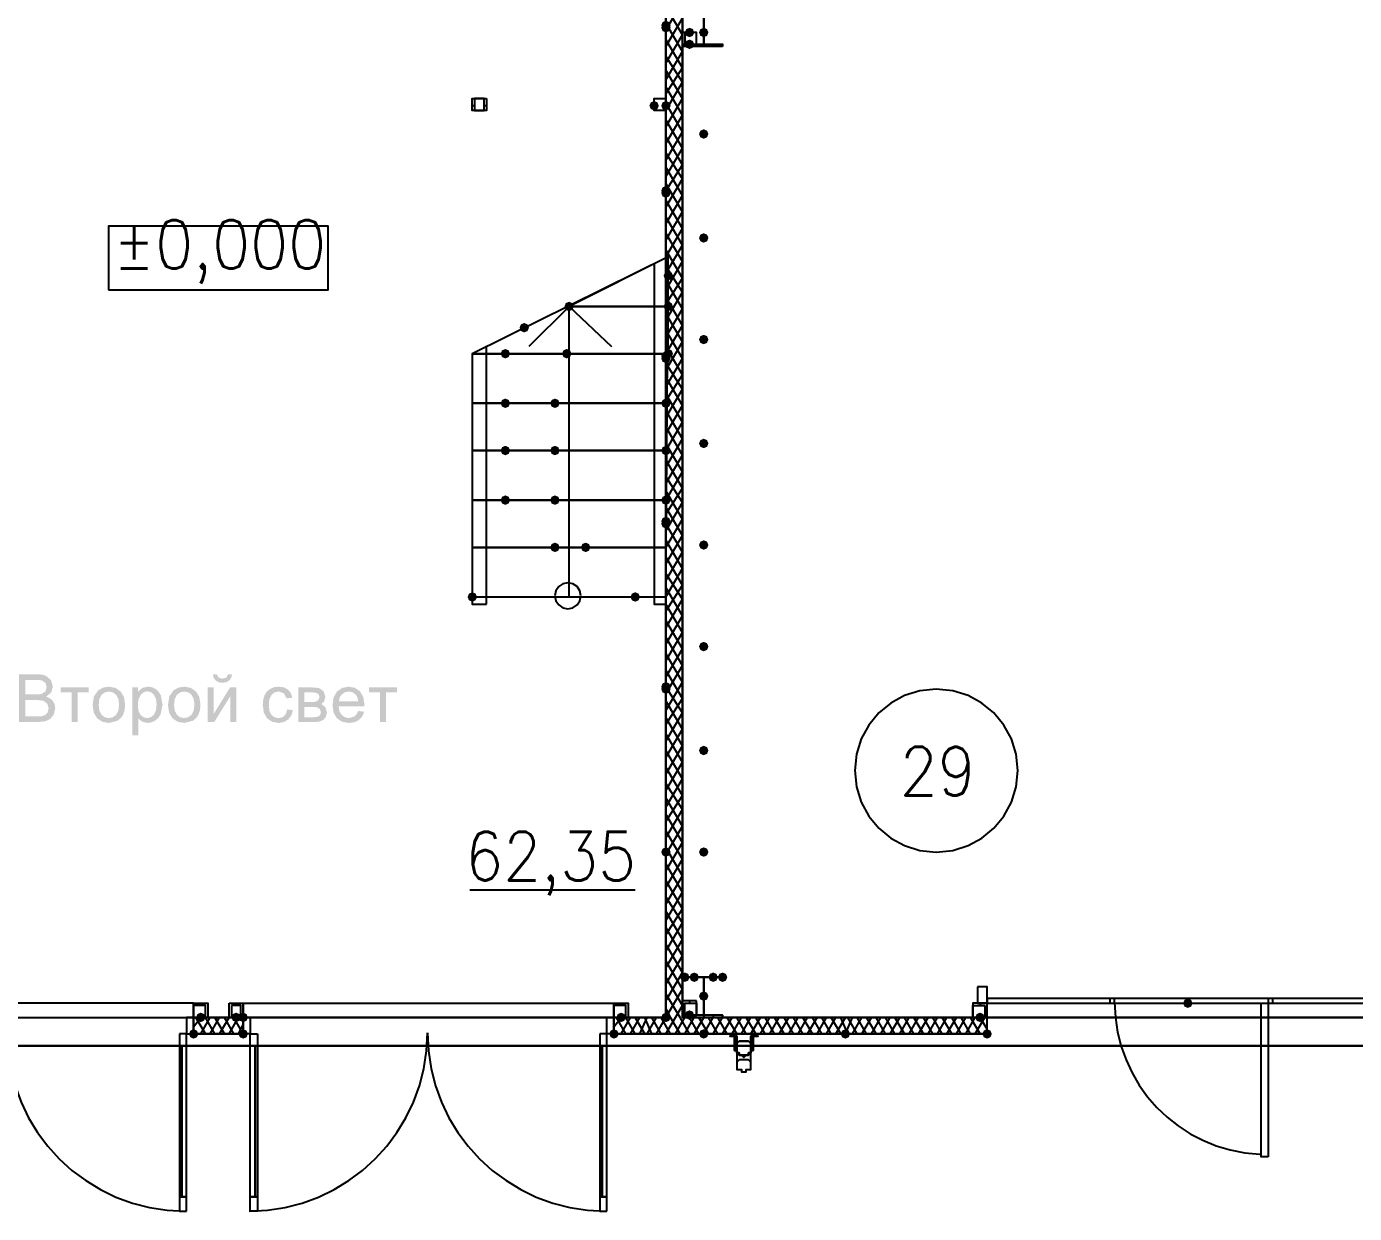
# Model space of a CAD drawing. Header units: millimetres. Extents: x 0 to 420, y 0 to 297.
# Drawn here: x 243.43 to 267.23, y 102.02 to 123.3 of the extents above; entities that cross this region are included whole.
import ezdxf

# ---------------------------------------------------------------- set-up
doc = ezdxf.new("R2010")
doc.units = ezdxf.units.MM
doc.layers.get('0').update_dxf_attribs({"linetype": 'CONTINUOUS'})
doc.styles.get("Standard").update_dxf_attribs({"font": 'STANDARD'})

msp = doc.modelspace()

# ---------------------------------------------------------------- hatches: boundary and pattern name
at = {"true_color": 0x0000fe}
for points in [[(254.973667, 123.317), (254.948796, 123.257204), (254.889, 123.232333), (254.829204, 123.257204), (254.804333, 123.317), (254.829204, 123.376796), (254.889, 123.401667), (254.948796, 123.376796)], [(254.973667, 123.274667), (254.948796, 123.214871), (254.889, 123.19), (254.829204, 123.214871), (254.804333, 123.274667), (254.829204, 123.334462), (254.889, 123.359333), (254.948796, 123.334463)], [(254.973667, 123.274667), (254.948796, 123.214871), (254.889, 123.19), (254.829204, 123.214871), (254.804333, 123.274667), (254.829204, 123.334462), (254.889, 123.359333), (254.948796, 123.334463)], [(254.973667, 120.353667), (254.948796, 120.293871), (254.889, 120.269), (254.829204, 120.293871), (254.804333, 120.353667), (254.829204, 120.413462), (254.889, 120.438333), (254.948796, 120.413463)], [(254.973667, 120.311333), (254.948796, 120.251537), (254.889, 120.226667), (254.829204, 120.251537), (254.804333, 120.311333), (254.829204, 120.371129), (254.889, 120.396), (254.948796, 120.371129)], [(255.016, 118.829667), (254.991129, 118.769871), (254.931333, 118.745), (254.871538, 118.769871), (254.846667, 118.829667), (254.871537, 118.889462), (254.931333, 118.914333), (254.991129, 118.889463)], [(253.238, 118.279333), (253.213129, 118.219537), (253.153333, 118.194667), (253.093538, 118.219537), (253.068667, 118.279333), (253.093537, 118.339129), (253.153333, 118.364), (253.213129, 118.339129)], [(253.238, 118.279333), (253.213129, 118.219537), (253.153333, 118.194667), (253.093538, 118.219537), (253.068667, 118.279333), (253.093537, 118.339129), (253.153333, 118.364), (253.213129, 118.339129)], [(255.016, 118.279333), (254.991129, 118.219537), (254.931333, 118.194667), (254.871538, 118.219537), (254.846667, 118.279333), (254.871537, 118.339129), (254.931333, 118.364), (254.991129, 118.339129)], [(252.433667, 117.898333), (252.408796, 117.838538), (252.349, 117.813667), (252.289204, 117.838538), (252.264333, 117.898333), (252.289204, 117.958129), (252.349, 117.983), (252.408796, 117.958129)], [(252.095, 117.432667), (252.070129, 117.372871), (252.010333, 117.348), (251.950538, 117.372871), (251.925667, 117.432667), (251.950537, 117.492462), (252.010333, 117.517333), (252.070129, 117.492463)], [(253.195667, 117.432667), (253.170796, 117.372871), (253.111, 117.348), (253.051204, 117.372871), (253.026333, 117.432667), (253.051204, 117.492462), (253.111, 117.517333), (253.170796, 117.492463)], [(254.973667, 117.390333), (254.948796, 117.330537), (254.889, 117.305667), (254.829204, 117.330537), (254.804333, 117.390333), (254.829204, 117.450129), (254.889, 117.475), (254.948796, 117.450129)], [(254.973667, 117.348), (254.948796, 117.288204), (254.889, 117.263333), (254.829204, 117.288204), (254.804333, 117.348), (254.829204, 117.407796), (254.889, 117.432667), (254.948796, 117.407796)], [(255.016, 117.432667), (254.991129, 117.372871), (254.931333, 117.348), (254.871538, 117.372871), (254.846667, 117.432667), (254.871537, 117.492462), (254.931333, 117.517333), (254.991129, 117.492463)], [(255.016, 117.432667), (254.991129, 117.372871), (254.931333, 117.348), (254.871538, 117.372871), (254.846667, 117.432667), (254.871537, 117.492462), (254.931333, 117.517333), (254.991129, 117.492463)], [(252.095, 116.543667), (252.070129, 116.483871), (252.010333, 116.459), (251.950538, 116.483871), (251.925667, 116.543667), (251.950537, 116.603462), (252.010333, 116.628333), (252.070129, 116.603463)], [(252.984, 116.543667), (252.959129, 116.483871), (252.899333, 116.459), (252.839538, 116.483871), (252.814667, 116.543667), (252.839537, 116.603462), (252.899333, 116.628333), (252.959129, 116.603463)], [(254.973667, 116.543667), (254.948796, 116.483871), (254.889, 116.459), (254.829204, 116.483871), (254.804333, 116.543667), (254.829204, 116.603462), (254.889, 116.628333), (254.948796, 116.603463)], [(252.095, 115.697), (252.070129, 115.637204), (252.010333, 115.612333), (251.950538, 115.637204), (251.925667, 115.697), (251.950537, 115.756796), (252.010333, 115.781667), (252.070129, 115.756796)], [(252.984, 115.697), (252.959129, 115.637204), (252.899333, 115.612333), (252.839538, 115.637204), (252.814667, 115.697), (252.839537, 115.756796), (252.899333, 115.781667), (252.959129, 115.756796)], [(254.973667, 115.697), (254.948796, 115.637204), (254.889, 115.612333), (254.829204, 115.637204), (254.804333, 115.697), (254.829204, 115.756796), (254.889, 115.781667), (254.948796, 115.756796)], [(252.095, 114.808), (252.070129, 114.748204), (252.010333, 114.723333), (251.950538, 114.748204), (251.925667, 114.808), (251.950537, 114.867796), (252.010333, 114.892667), (252.070129, 114.867796)], [(252.984, 114.808), (252.959129, 114.748204), (252.899333, 114.723333), (252.839538, 114.748204), (252.814667, 114.808), (252.839537, 114.867796), (252.899333, 114.892667), (252.959129, 114.867796)], [(254.973667, 114.808), (254.948796, 114.748204), (254.889, 114.723333), (254.829204, 114.748204), (254.804333, 114.808), (254.829204, 114.867796), (254.889, 114.892667), (254.948796, 114.867796)], [(254.973667, 114.427), (254.948796, 114.367204), (254.889, 114.342333), (254.829204, 114.367204), (254.804333, 114.427), (254.829204, 114.486796), (254.889, 114.511667), (254.948796, 114.486796)], [(254.973667, 114.384667), (254.948796, 114.324871), (254.889, 114.3), (254.829204, 114.324871), (254.804333, 114.384667), (254.829204, 114.444462), (254.889, 114.469333), (254.948796, 114.444463)], [(252.984, 113.961333), (252.959129, 113.901537), (252.899333, 113.876667), (252.839538, 113.901537), (252.814667, 113.961333), (252.839537, 114.021129), (252.899333, 114.046), (252.959129, 114.021129)], [(253.534333, 113.961333), (253.509463, 113.901537), (253.449667, 113.876667), (253.389871, 113.901537), (253.365, 113.961333), (253.389871, 114.021129), (253.449667, 114.046), (253.509462, 114.021129)], [(251.502333, 113.072333), (251.477463, 113.012537), (251.417667, 112.987667), (251.357871, 113.012537), (251.333, 113.072333), (251.357871, 113.132129), (251.417667, 113.157), (251.477462, 113.132129)], [(254.423333, 113.072333), (254.398463, 113.012537), (254.338667, 112.987667), (254.278871, 113.012537), (254.254, 113.072333), (254.278871, 113.132129), (254.338667, 113.157), (254.398462, 113.132129)], [(254.973667, 111.463667), (254.948796, 111.403871), (254.889, 111.379), (254.829204, 111.403871), (254.804333, 111.463667), (254.829204, 111.523462), (254.889, 111.548333), (254.948796, 111.523463)], [(254.973667, 111.421333), (254.948796, 111.361538), (254.889, 111.336667), (254.829204, 111.361538), (254.804333, 111.421333), (254.829204, 111.481129), (254.889, 111.506), (254.948796, 111.481129)], [(254.973667, 108.500333), (254.948796, 108.440538), (254.889, 108.415667), (254.829204, 108.440538), (254.804333, 108.500333), (254.829204, 108.560129), (254.889, 108.585), (254.948796, 108.560129)], [(254.973667, 108.500333), (254.948796, 108.440538), (254.889, 108.415667), (254.829204, 108.440538), (254.804333, 108.500333), (254.829204, 108.560129), (254.889, 108.585), (254.948796, 108.560129)], [(254.973667, 105.537), (254.948796, 105.477204), (254.889, 105.452333), (254.829204, 105.477204), (254.804333, 105.537), (254.829204, 105.596796), (254.889, 105.621667), (254.948796, 105.596796)], [(246.507, 105.240667), (246.482129, 105.180871), (246.422333, 105.156), (246.362537, 105.180871), (246.337667, 105.240667), (246.362537, 105.300462), (246.422333, 105.325333), (246.482129, 105.300463)], [(247.396, 105.240667), (247.371129, 105.180871), (247.311333, 105.156), (247.251538, 105.180871), (247.226667, 105.240667), (247.251537, 105.300462), (247.311333, 105.325333), (247.371129, 105.300463)], [(247.396, 105.240667), (247.371129, 105.180871), (247.311333, 105.156), (247.251538, 105.180871), (247.226667, 105.240667), (247.251537, 105.300462), (247.311333, 105.325333), (247.371129, 105.300463)], [(254.042333, 105.240667), (254.017462, 105.180871), (253.957667, 105.156), (253.897871, 105.180871), (253.873, 105.240667), (253.897871, 105.300462), (253.957667, 105.325333), (254.017462, 105.300463)], [(255.651, 105.240667), (255.626129, 105.180871), (255.566333, 105.156), (255.506538, 105.180871), (255.481667, 105.240667), (255.506537, 105.300462), (255.566333, 105.325333), (255.626129, 105.300463)], [(255.651, 105.240667), (255.626129, 105.180871), (255.566333, 105.156), (255.506538, 105.180871), (255.481667, 105.240667), (255.506537, 105.300462), (255.566333, 105.325333), (255.626129, 105.300463)], [(255.651, 105.240667), (255.626129, 105.180871), (255.566333, 105.156), (255.506538, 105.180871), (255.481667, 105.240667), (255.506537, 105.300462), (255.566333, 105.325333), (255.626129, 105.300463)], [(255.651, 105.240667), (255.626129, 105.180871), (255.566333, 105.156), (255.506538, 105.180871), (255.481667, 105.240667), (255.506537, 105.300462), (255.566333, 105.325333), (255.626129, 105.300463)], [(258.191, 105.240667), (258.166129, 105.180871), (258.106333, 105.156), (258.046538, 105.180871), (258.021667, 105.240667), (258.046537, 105.300462), (258.106333, 105.325333), (258.166129, 105.300463)], [(258.191, 105.240667), (258.166129, 105.180871), (258.106333, 105.156), (258.046538, 105.180871), (258.021667, 105.240667), (258.046537, 105.300462), (258.106333, 105.325333), (258.166129, 105.300463)], [(260.731, 105.240667), (260.706129, 105.180871), (260.646333, 105.156), (260.586538, 105.180871), (260.561667, 105.240667), (260.586537, 105.300462), (260.646333, 105.325333), (260.706129, 105.300463)]]:
    msp.add_hatch(color=0, dxfattribs=at).paths.add_polyline_path(points, flags=0)
at = {"true_color": 0x000007}
h = msp.add_hatch(color=0, dxfattribs=at)
h.paths.add_polyline_path([(254.889, 123.274667), (254.889, 105.537)], flags=0)
h.paths.add_polyline_path([(254.889, 105.537), (254.889, 123.274667)], flags=0)
for points in [[(255.397, 123.19), (255.372129, 123.130204), (255.312333, 123.105333), (255.252537, 123.130204), (255.227667, 123.19), (255.252537, 123.249796), (255.312333, 123.274667), (255.372129, 123.249796)], [(255.651, 123.19), (255.626129, 123.130204), (255.566333, 123.105333), (255.506538, 123.130204), (255.481667, 123.19), (255.506537, 123.249796), (255.566333, 123.274667), (255.626129, 123.249796)], [(255.397, 122.978333), (255.372129, 122.918538), (255.312333, 122.893667), (255.252537, 122.918538), (255.227667, 122.978333), (255.252537, 123.038129), (255.312333, 123.063), (255.372129, 123.038129)], [(254.762, 121.877667), (254.737129, 121.817871), (254.677333, 121.793), (254.617538, 121.817871), (254.592667, 121.877667), (254.617537, 121.937462), (254.677333, 121.962333), (254.737129, 121.937463)], [(254.973667, 121.877667), (254.948796, 121.817871), (254.889, 121.793), (254.829204, 121.817871), (254.804333, 121.877667), (254.829204, 121.937462), (254.889, 121.962333), (254.948796, 121.937463)], [(255.651, 121.369667), (255.626129, 121.309871), (255.566333, 121.285), (255.506538, 121.309871), (255.481667, 121.369667), (255.506537, 121.429462), (255.566333, 121.454333), (255.626129, 121.429463)], [(255.651, 119.507), (255.626129, 119.447204), (255.566333, 119.422333), (255.506538, 119.447204), (255.481667, 119.507), (255.506537, 119.566796), (255.566333, 119.591667), (255.626129, 119.566796)], [(255.651, 117.686667), (255.626129, 117.626871), (255.566333, 117.602), (255.506538, 117.626871), (255.481667, 117.686667), (255.506537, 117.746462), (255.566333, 117.771333), (255.626129, 117.746463)], [(255.651, 115.824), (255.626129, 115.764204), (255.566333, 115.739333), (255.506538, 115.764204), (255.481667, 115.824), (255.506537, 115.883796), (255.566333, 115.908667), (255.626129, 115.883796)], [(255.651, 114.003667), (255.626129, 113.943871), (255.566333, 113.919), (255.506538, 113.943871), (255.481667, 114.003667), (255.506537, 114.063462), (255.566333, 114.088333), (255.626129, 114.063463)], [(255.651, 112.183333), (255.626129, 112.123538), (255.566333, 112.098667), (255.506538, 112.123538), (255.481667, 112.183333), (255.506537, 112.243129), (255.566333, 112.268), (255.626129, 112.243129)], [(244.037318, 111.450437), (244.542783, 111.450437), (244.542783, 111.363345), (244.342692, 111.363345), (244.342692, 110.828667), (244.237961, 110.828667), (244.237961, 111.363345), (244.037318, 111.363345)], [(248.099784, 111.056319), (248.203412, 111.043089), (248.172889, 110.947247), (248.11632, 110.874969), (248.038185, 110.829356), (247.944341, 110.814335), (247.829413, 110.835075), (247.739289, 110.897569), (247.680998, 110.999268), (247.661568, 111.137347), (247.669836, 111.231743), (247.694641, 111.313736), (247.73674, 111.379537), (247.796615, 111.426735), (247.867653, 111.455261), (247.944892, 111.464769), (248.036945, 111.451953), (248.110808, 111.413506), (248.163725, 111.351494), (248.19349, 111.267985), (248.090964, 111.252), (248.038599, 111.346258), (247.949302, 111.378228), (247.876886, 111.363828), (247.819766, 111.320902), (247.782559, 111.246832), (247.770157, 111.140103), (247.782146, 111.031789), (247.818113, 110.958202), (247.873234, 110.915552), (247.943239, 110.901427), (248.000221, 110.910936), (248.046867, 110.939461), (248.080767, 110.987554)], [(249.564646, 111.450437), (250.070111, 111.450437), (250.070111, 111.363345), (249.87002, 111.363345), (249.87002, 110.828667), (249.765289, 110.828667), (249.765289, 111.363345), (249.564646, 111.363345)], [(255.651, 110.320667), (255.626129, 110.260871), (255.566333, 110.236), (255.506538, 110.260871), (255.481667, 110.320667), (255.506537, 110.380462), (255.566333, 110.405333), (255.626129, 110.380463)], [(255.651, 108.500333), (255.626129, 108.440538), (255.566333, 108.415667), (255.506538, 108.440538), (255.481667, 108.500333), (255.506537, 108.560129), (255.566333, 108.585), (255.626129, 108.560129)], [(255.312333, 106.256667), (255.287463, 106.196871), (255.227667, 106.172), (255.167871, 106.196871), (255.143, 106.256667), (255.167871, 106.316462), (255.227667, 106.341333), (255.287462, 106.316463)], [(255.481667, 106.256667), (255.456796, 106.196871), (255.397, 106.172), (255.337204, 106.196871), (255.312333, 106.256667), (255.337204, 106.316462), (255.397, 106.341333), (255.456796, 106.316463)], [(255.820333, 106.256667), (255.795462, 106.196871), (255.735667, 106.172), (255.675871, 106.196871), (255.651, 106.256667), (255.675871, 106.316462), (255.735667, 106.341333), (255.795462, 106.316463)], [(255.989667, 106.256667), (255.964796, 106.196871), (255.905, 106.172), (255.845204, 106.196871), (255.820333, 106.256667), (255.845204, 106.316462), (255.905, 106.341333), (255.964796, 106.316463)], [(255.651, 105.918), (255.626129, 105.858204), (255.566333, 105.833333), (255.506538, 105.858204), (255.481667, 105.918), (255.506537, 105.977796), (255.566333, 106.002667), (255.626129, 105.977796)], [(264.329333, 105.791), (264.304463, 105.731204), (264.244667, 105.706333), (264.184871, 105.731204), (264.16, 105.791), (264.184871, 105.850796), (264.244667, 105.875667), (264.304462, 105.850796)], [(264.329333, 105.791), (264.304463, 105.731204), (264.244667, 105.706333), (264.184871, 105.731204), (264.16, 105.791), (264.184871, 105.850796), (264.244667, 105.875667), (264.304462, 105.850796)], [(246.634, 105.537), (246.609129, 105.477204), (246.549333, 105.452333), (246.489537, 105.477204), (246.464667, 105.537), (246.489537, 105.596796), (246.549333, 105.621667), (246.609129, 105.596796)], [(247.269, 105.537), (247.244129, 105.477204), (247.184333, 105.452333), (247.124538, 105.477204), (247.099667, 105.537), (247.124537, 105.596796), (247.184333, 105.621667), (247.244129, 105.596796)], [(247.396, 105.537), (247.371129, 105.477204), (247.311333, 105.452333), (247.251538, 105.477204), (247.226667, 105.537), (247.251537, 105.596796), (247.311333, 105.621667), (247.371129, 105.596796)], [(254.169333, 105.537), (254.144463, 105.477204), (254.084667, 105.452333), (254.024871, 105.477204), (254, 105.537), (254.024871, 105.596796), (254.084667, 105.621667), (254.144462, 105.596796)], [(255.397, 105.579333), (255.372129, 105.519537), (255.312333, 105.494667), (255.252537, 105.519537), (255.227667, 105.579333), (255.252537, 105.639129), (255.312333, 105.664), (255.372129, 105.639129)], [(260.604, 105.537), (260.579129, 105.477204), (260.519333, 105.452333), (260.459538, 105.477204), (260.434667, 105.537), (260.459537, 105.596796), (260.519333, 105.621667), (260.579129, 105.596796)]]:
    msp.add_hatch(color=0, dxfattribs=at).paths.add_polyline_path(points, flags=0)
h = msp.add_hatch(color=0, dxfattribs=at)
h.paths.add_polyline_path([(243.292643, 110.828667), (243.292643, 111.68746), (243.615104, 111.68746), (243.703436, 111.680845), (243.772752, 111.661002), (243.865907, 111.581076), (243.899531, 111.467525), (243.869766, 111.363897), (243.779366, 111.285624), (243.848337, 111.254343), (243.899531, 111.207352), (243.930813, 111.147545), (243.941424, 111.077816), (243.915516, 110.965368), (243.852678, 110.885442), (243.75842, 110.842998), (243.620065, 110.828667)], flags=0)
h.paths.add_polyline_path([(243.406745, 111.326414), (243.591953, 111.326414), (243.65679, 111.328895), (243.700543, 111.336336), (243.765586, 111.379331), (243.787635, 111.454296), (243.76724, 111.529261), (243.708811, 111.57391), (243.657134, 111.582867), (243.578173, 111.586036), (243.406745, 111.586036)], flags=0)
h.paths.add_polyline_path([(243.406745, 110.93009), (243.620065, 110.93009), (243.697786, 110.933949), (243.76283, 110.957651), (243.806376, 111.005056), (243.823464, 111.077816), (243.798659, 111.161049), (243.730308, 111.210659), (243.677047, 111.221339), (243.605182, 111.22499), (243.406745, 111.22499)], flags=0)
h = msp.add_hatch(color=0, dxfattribs=at)
h.paths.add_polyline_path([(246.676753, 111.450437), (246.782586, 111.450437), (246.782586, 110.976392), (247.07473, 111.450437), (247.188281, 111.450437), (247.188281, 110.828667), (247.082998, 110.828667), (247.082998, 111.299956), (246.790854, 110.828667), (246.676753, 110.828667)], flags=0)
h.paths.add_polyline_path([(247.040004, 111.686358), (247.112213, 111.686358), (247.094092, 111.621383), (247.058194, 111.573359), (247.006104, 111.543868), (246.939131, 111.534222), (246.871676, 111.543868), (246.819517, 111.573359), (246.783689, 111.62097), (246.76605, 111.686358), (246.838259, 111.686358), (246.870229, 111.626275), (246.935824, 111.606983), (247.007482, 111.625724)], flags=0)
h = msp.add_hatch(color=0, dxfattribs=at)
h.paths.add_polyline_path([(244.611334, 111.139552), (244.635381, 111.290034), (244.707797, 111.395867), (244.796267, 111.447475), (244.902927, 111.464769), (245.019441, 111.443685), (245.112389, 111.380433), (245.173436, 111.280319), (245.193969, 111.148372), (245.184943, 111.040816), (245.15814, 110.959305), (245.113836, 110.898189), (245.053409, 110.852369), (244.902927, 110.814335), (244.784761, 110.835143), (244.691812, 110.89812), (244.631316, 111.000232)], flags=0)
h.paths.add_polyline_path([(244.719924, 111.139552), (244.732809, 111.03489), (244.771738, 110.960407), (244.830511, 110.916034), (244.902927, 110.901427), (244.974861, 110.91631), (245.033565, 110.960958), (245.072771, 111.036475), (245.085931, 111.143411), (245.072771, 111.244627), (245.033565, 111.318146), (244.974448, 111.362794), (244.902927, 111.377677), (244.830511, 111.362794), (244.771738, 111.318146), (244.732809, 111.243732)], flags=0)
h = msp.add_hatch(color=0, dxfattribs=at)
h.paths.add_polyline_path([(245.325898, 110.590542), (245.325898, 111.450437), (245.422361, 111.450437), (245.422361, 111.36996), (245.498428, 111.441067), (245.602608, 111.464769), (245.67716, 111.454434), (245.742617, 111.423428), (245.796085, 111.373819), (245.83467, 111.307673), (245.866089, 111.144513), (245.831914, 110.972534), (245.789677, 110.904734), (245.732144, 110.855125), (245.665171, 110.824601), (245.594891, 110.814335), (245.500633, 110.836384), (245.431731, 110.893159), (245.431731, 110.590542)], flags=0)
h.paths.add_polyline_path([(245.42181, 111.136245), (245.433867, 111.031583), (245.470317, 110.958753), (245.523647, 110.915621), (245.587725, 110.901427), (245.653044, 110.916034), (245.708442, 110.960407), (245.745924, 111.036199), (245.758602, 111.145064), (245.746269, 111.248486), (245.709544, 111.322556), (245.655663, 111.367204), (245.592686, 111.382087), (245.529021, 111.366377), (245.473624, 111.319248), (245.434694, 111.242009)], flags=0)
h = msp.add_hatch(color=0, dxfattribs=at)
h.paths.add_polyline_path([(245.962189, 111.139552), (245.986236, 111.290034), (246.058652, 111.395867), (246.147122, 111.447475), (246.253782, 111.464769), (246.370295, 111.443685), (246.463244, 111.380433), (246.524291, 111.280319), (246.544824, 111.148372), (246.535798, 111.040816), (246.508995, 110.959305), (246.464691, 110.898189), (246.404264, 110.852369), (246.253782, 110.814335), (246.135615, 110.835143), (246.042667, 110.89812), (245.982171, 111.000232)], flags=0)
h.paths.add_polyline_path([(246.070779, 111.139552), (246.083663, 111.03489), (246.122593, 110.960407), (246.181366, 110.916034), (246.253782, 110.901427), (246.325716, 110.91631), (246.38442, 110.960958), (246.423625, 111.036475), (246.436785, 111.143411), (246.423625, 111.244627), (246.38442, 111.318146), (246.325302, 111.362794), (246.253782, 111.377677), (246.181366, 111.362794), (246.122593, 111.318146), (246.083663, 111.243732)], flags=0)
h = msp.add_hatch(color=0, dxfattribs=at)
h.paths.add_polyline_path([(248.302039, 111.450437), (248.544574, 111.450437), (248.62264, 111.446717), (248.677968, 111.435555), (248.752933, 111.380984), (248.784353, 111.285624), (248.765611, 111.207903), (248.71049, 111.152781), (248.78325, 111.09766), (248.812465, 111.002851), (248.793379, 110.925405), (248.749075, 110.87111), (248.678381, 110.83914), (248.582057, 110.828667), (248.302039, 110.828667)], flags=0)
h.paths.add_polyline_path([(248.407321, 111.18861), (248.519769, 111.18861), (248.576338, 111.190333), (248.611822, 111.195776), (248.657022, 111.224439), (248.677417, 111.275702), (248.66846, 111.317112), (248.642139, 111.344053), (248.59501, 111.358453), (248.523077, 111.363345), (248.407321, 111.363345)], flags=0)
h.paths.add_polyline_path([(248.407321, 110.915207), (248.546228, 110.915207), (248.621468, 110.920306), (248.668597, 110.936154), (248.694091, 110.964335), (248.703875, 111.007812), (248.684583, 111.062933), (248.634422, 111.095455), (248.534652, 111.102069), (248.407321, 111.102069)], flags=0)
h = msp.add_hatch(color=0, dxfattribs=at)
h.paths.add_polyline_path([(249.372084, 111.028758), (249.481224, 111.015529), (249.444017, 110.930641), (249.385313, 110.867252), (249.306007, 110.827564), (249.20727, 110.814335), (249.084969, 110.835143), (248.991194, 110.89812), (248.93118, 110.999406), (248.911268, 111.134591), (248.931249, 111.273497), (248.991745, 111.377677), (249.084763, 111.442927), (249.201758, 111.464769), (249.314619, 111.44341), (249.405156, 111.379882), (249.464688, 111.277425), (249.484531, 111.140655), (249.48398, 111.112543), (249.019857, 111.112543), (249.03722, 111.022005), (249.077735, 110.955446), (249.13637, 110.914794), (249.207821, 110.901427), (249.30704, 110.931744), (249.343489, 110.970949)], flags=0)
h.paths.add_polyline_path([(249.02592, 111.199635), (249.373186, 111.199635), (249.359543, 111.267847), (249.333498, 111.317043), (249.275207, 111.362932), (249.20286, 111.378228), (249.135888, 111.365895), (249.080491, 111.32917), (249.042043, 111.272464)], flags=0)
h = msp.add_hatch(color=0, dxfattribs=at)
h.paths.add_polyline_path([(246.422333, 105.240667), (247.311333, 105.240667)], flags=0)
h.paths.add_polyline_path([(247.311333, 105.240667), (246.422333, 105.240667)], flags=0)
h = msp.add_hatch(color=0, dxfattribs=at)
h.paths.add_polyline_path([(253.957667, 105.240667), (255.566333, 105.240667)], flags=0)
h.paths.add_polyline_path([(255.566333, 105.240667), (253.957667, 105.240667)], flags=0)
h = msp.add_hatch(color=0, dxfattribs=at)
h.paths.add_polyline_path([(255.566333, 105.240667), (260.646333, 105.240667)], flags=0)
h.paths.add_polyline_path([(260.646333, 105.240667), (255.566333, 105.240667)], flags=0)

# ---------------------------------------------------------------- linework, layer by layer
at = {"color": 0, "true_color": 0x000007}
for points in [[(103.970667, 105.029), (389.763, 105.029), (389.763, 222.715667), (103.970667, 222.715667)], [(272.796, 105.537), (272.796, 140.038667), (272.584333, 140.038667), (259.418667, 140.038667), (255.185333, 140.038667), (255.185333, 105.537)], [(255.905, 122.936), (255.185333, 122.936), (255.185333, 122.978333), (255.566333, 122.978333), (255.566333, 123.613333), (255.185333, 123.613333), (255.185333, 123.655667), (255.905, 123.655667), (255.905, 123.613333), (255.566333, 123.613333), (255.566333, 122.978333), (255.905, 122.978333)], [(254.889, 123.274667), (254.889, 105.537)], [(254.889, 105.537), (254.889, 123.274667)], [(254.889, 105.537), (254.889, 123.274667)], [(254.889, 105.537), (254.889, 123.274667)], [(255.439333, 123.19), (255.227667, 123.19), (255.227667, 122.978333), (255.439333, 122.978333), (255.439333, 123.19), (255.185333, 123.19), (255.185333, 122.978333), (255.439333, 122.978333)], [(251.671667, 122.004667), (251.671667, 121.793), (251.417667, 121.793), (251.417667, 122.004667)], [(251.629333, 122.004667), (251.46, 122.004667), (251.46, 121.793), (251.629333, 121.793)], [(254.889, 122.004667), (254.889, 121.793), (254.677333, 121.793), (254.677333, 122.004667), (254.889, 122.004667), (254.889, 121.793), (254.677333, 121.793), (254.677333, 122.004667)], [(244.898333, 118.575667), (248.835333, 118.575667), (248.835333, 119.718667), (244.898333, 119.718667)], [(254.931333, 119.168333), (253.153333, 118.279333), (254.931333, 118.279333)], [(254.931333, 117.432667), (251.417667, 117.432667), (251.417667, 116.543667), (254.889, 116.543667)], [(254.889, 116.543667), (251.417667, 116.543667), (251.417667, 115.697), (254.889, 115.697)], [(254.889, 115.697), (251.417667, 115.697), (251.417667, 114.808), (254.889, 114.808)], [(254.889, 114.808), (251.417667, 114.808), (251.417667, 113.961333), (254.889, 113.961333)], [(254.889, 113.961333), (251.417667, 113.961333), (251.417667, 113.072333), (254.889, 113.072333)], [(255.905, 106.256667), (255.185333, 106.256667), (255.566333, 106.256667), (255.566333, 105.579333), (255.185333, 105.579333), (255.185333, 105.537), (255.905, 105.537), (255.905, 105.579333), (255.566333, 105.579333), (255.566333, 106.256667)], [(260.477, 106.087333), (260.477, 105.791), (260.646333, 105.791), (260.646333, 106.087333)], [(246.422333, 105.791), (246.676333, 105.791), (246.676333, 105.537), (246.422333, 105.537)], [(246.422333, 105.748667), (246.422333, 105.537), (246.634, 105.537), (246.634, 105.748667)], [(247.057333, 105.791), (247.311333, 105.791), (247.311333, 105.537), (247.057333, 105.537)], [(247.099667, 105.748667), (247.099667, 105.537), (247.269, 105.537), (247.269, 105.748667)], [(253.957667, 105.791), (254.211667, 105.791), (254.211667, 105.537), (253.957667, 105.537)], [(253.957667, 105.748667), (253.957667, 105.537), (254.169333, 105.537), (254.169333, 105.748667)], [(255.439333, 105.833333), (255.185333, 105.833333), (255.185333, 105.579333), (255.439333, 105.579333)], [(255.439333, 105.791), (255.439333, 105.579333), (255.227667, 105.579333), (255.227667, 105.791)], [(260.646333, 105.791), (260.392333, 105.791), (260.392333, 105.537), (260.646333, 105.537)], [(260.604, 105.748667), (260.604, 105.537), (260.392333, 105.537), (260.392333, 105.748667)], [(260.646333, 105.791), (267.885333, 105.791), (267.885333, 105.875667), (260.646333, 105.875667)], [(262.847667, 105.791), (262.932333, 105.791), (262.932333, 105.875667), (262.847667, 105.875667)], [(265.684, 103.039333), (265.557, 103.039333), (265.557, 105.791), (265.684, 105.791)], [(265.684, 105.791), (265.768667, 105.791), (265.768667, 105.875667), (265.684, 105.875667)], [(246.295333, 105.537), (246.295333, 105.240667), (246.422333, 105.240667), (246.422333, 105.537)], [(246.422333, 105.537), (246.422333, 105.240667)], [(247.438333, 105.537), (247.438333, 105.240667), (247.311333, 105.240667), (247.311333, 105.537)], [(247.311333, 105.537), (247.311333, 105.240667)], [(253.957667, 105.537), (253.957667, 105.240667), (253.830667, 105.240667), (253.830667, 105.537)], [(253.957667, 105.537), (253.957667, 105.240667)], [(246.168333, 105.240667), (246.168333, 105.029), (246.295333, 105.029), (246.295333, 105.240667)], [(246.422333, 105.240667), (247.311333, 105.240667)], [(247.311333, 105.240667), (246.422333, 105.240667)], [(246.422333, 105.240667), (247.311333, 105.240667)], [(246.422333, 105.240667), (247.311333, 105.240667)], [(247.565333, 105.240667), (247.565333, 105.029), (247.438333, 105.029), (247.438333, 105.240667)], [(253.703667, 105.240667), (253.703667, 105.029), (253.830667, 105.029), (253.830667, 105.240667)], [(253.957667, 105.240667), (255.566333, 105.240667)], [(255.566333, 105.240667), (253.957667, 105.240667)], [(253.957667, 105.240667), (255.566333, 105.240667)], [(253.957667, 105.240667), (255.566333, 105.240667)], [(255.566333, 105.240667), (260.646333, 105.240667)], [(260.646333, 105.240667), (255.566333, 105.240667)], [(260.646333, 105.240667), (255.566333, 105.240667)], [(260.646333, 105.240667), (255.566333, 105.240667)], [(116.078, 96.435333), (377.655667, 96.435333), (377.655667, 105.029), (116.078, 105.029)], [(246.210667, 102.319667), (246.210667, 105.029), (246.168333, 105.029), (246.168333, 102.319667)], [(246.295333, 102.319667), (246.295333, 105.029), (246.210667, 105.029), (246.210667, 102.319667)], [(247.438333, 102.319667), (247.438333, 105.029), (247.523, 105.029), (247.523, 102.319667)], [(247.523, 102.319667), (247.523, 105.029), (247.565333, 105.029), (247.565333, 102.319667)], [(253.746, 102.319667), (253.746, 105.029), (253.703667, 105.029), (253.703667, 102.319667)], [(253.830667, 102.319667), (253.830667, 105.029), (253.746, 105.029), (253.746, 102.319667)], [(256.032, 105.198333), (256.116667, 105.198333), (256.116667, 104.986667), (256.116667, 104.944333), (256.159, 104.944333), (256.159, 104.902), (256.201333, 104.859667), (256.243667, 104.859667), (256.286, 104.817333), (256.328333, 104.859667), (256.370667, 104.859667), (256.413, 104.902), (256.413, 104.944333), (256.455333, 104.944333), (256.455333, 104.986667), (256.455333, 105.198333), (256.54, 105.198333), (256.413, 105.198333), (256.413, 104.986667), (256.413, 104.944333), (256.413, 104.902), (256.370667, 104.902), (256.370667, 104.859667), (256.328333, 104.859667), (256.286, 104.859667), (256.243667, 104.859667), (256.201333, 104.859667), (256.201333, 104.902), (256.159, 104.902), (256.159, 104.944333), (256.159, 104.986667), (256.159, 105.198333), (256.032, 105.198333), (256.116667, 105.198333), (256.116667, 104.986667), (256.116667, 104.944333), (256.159, 104.944333), (256.159, 104.902), (256.201333, 104.859667), (256.243667, 104.859667), (256.286, 104.817333), (256.328333, 104.859667), (256.370667, 104.859667), (256.413, 104.902), (256.413, 104.944333), (256.455333, 104.944333), (256.455333, 104.986667), (256.455333, 105.198333), (256.54, 105.198333), (256.413, 105.198333), (256.413, 104.986667), (256.413, 104.944333), (256.413, 104.902), (256.370667, 104.902), (256.370667, 104.859667), (256.328333, 104.859667), (256.286, 104.859667), (256.243667, 104.859667), (256.201333, 104.859667), (256.201333, 104.902), (256.159, 104.902), (256.159, 104.944333), (256.159, 104.986667), (256.159, 105.198333), (256.032, 105.198333), (256.159, 105.198333), (256.159, 104.986667), (256.159, 104.944333), (256.159, 104.902), (256.201333, 104.902), (256.201333, 104.859667), (256.243667, 104.859667), (256.286, 104.859667), (256.328333, 104.859667), (256.370667, 104.859667), (256.370667, 104.902), (256.413, 104.902), (256.413, 104.944333), (256.413, 104.986667), (256.413, 105.198333), (256.54, 105.198333), (256.455333, 105.198333), (256.455333, 104.986667), (256.455333, 104.944333), (256.413, 104.944333), (256.413, 104.902), (256.370667, 104.859667), (256.328333, 104.859667), (256.286, 104.817333), (256.243667, 104.859667), (256.201333, 104.859667), (256.159, 104.902), (256.159, 104.944333), (256.116667, 104.944333), (256.116667, 104.986667), (256.116667, 105.198333)], [(256.159, 104.986667), (256.159, 105.029), (256.159, 105.071333), (256.201333, 105.113667), (256.243667, 105.113667), (256.286, 105.113667), (256.328333, 105.113667), (256.370667, 105.113667), (256.413, 105.071333), (256.413, 105.029), (256.413, 104.986667), (256.413, 104.944333), (256.413, 104.902), (256.370667, 104.902), (256.370667, 104.859667), (256.328333, 104.859667), (256.286, 104.859667), (256.243667, 104.859667), (256.201333, 104.859667), (256.201333, 104.902), (256.159, 104.902), (256.159, 104.944333), (256.159, 104.986667), (256.159, 104.944333), (256.159, 104.902), (256.201333, 104.902), (256.201333, 104.859667), (256.243667, 104.859667), (256.286, 104.859667), (256.328333, 104.859667), (256.370667, 104.859667), (256.370667, 104.902), (256.413, 104.902), (256.413, 104.944333), (256.413, 104.986667), (256.413, 105.029), (256.413, 105.071333), (256.370667, 105.113667), (256.328333, 105.113667), (256.286, 105.113667), (256.243667, 105.113667), (256.201333, 105.113667), (256.159, 105.071333), (256.159, 105.029)], [(256.413, 104.986667), (256.413, 105.029), (256.413, 105.071333), (256.370667, 105.113667), (256.328333, 105.113667), (256.286, 105.113667), (256.243667, 105.113667), (256.201333, 105.113667), (256.159, 105.071333), (256.159, 105.029), (256.159, 104.986667), (256.159, 104.944333), (256.159, 104.902), (256.201333, 104.902), (256.201333, 104.859667), (256.243667, 104.859667), (256.286, 104.859667), (256.328333, 104.859667), (256.370667, 104.859667), (256.370667, 104.902), (256.413, 104.902), (256.413, 104.944333)], [(256.159, 104.690333), (256.159, 104.648), (256.159, 104.605667), (256.201333, 104.605667), (256.243667, 104.605667), (256.243667, 104.563333), (256.286, 104.563333), (256.328333, 104.563333), (256.328333, 104.605667), (256.370667, 104.605667), (256.413, 104.605667), (256.413, 104.648), (256.413, 104.690333), (256.413, 104.732667), (256.370667, 104.775), (256.328333, 104.775), (256.286, 104.775), (256.243667, 104.775), (256.201333, 104.775), (256.159, 104.732667)], [(246.295333, 102.065667), (246.295333, 102.319667), (246.168333, 102.319667), (246.168333, 102.065667)], [(247.438333, 102.065667), (247.438333, 102.319667), (247.565333, 102.319667), (247.565333, 102.065667)], [(253.830667, 102.065667), (253.830667, 102.319667), (253.703667, 102.319667), (253.703667, 102.065667)]]:
    msp.add_lwpolyline(points, close=True, dxfattribs=at)
at = {"color": 0, "true_color": 0x000008}
msp.add_lwpolyline([(238.802333, 105.537), (254.889, 105.537), (254.889, 140.038667), (242.316, 140.038667), (242.316, 131.106333), (238.802333, 131.106333)], close=True, dxfattribs=at)
at = {"color": 0, "true_color": 0x000007}
for points in [[(254.889, 140.038667), (254.889, 105.537)], [(255.185333, 105.537), (255.185333, 140.038667)], [(254.889, 123.232333), (255.185333, 123.740333)], [(255.185333, 123.147667), (254.889, 123.655667)], [(255.566333, 122.936), (255.566333, 123.655667)], [(254.889, 122.936), (255.185333, 123.444)], [(255.185333, 122.851333), (254.889, 123.359333)], [(254.889, 105.537), (254.889, 123.274667), (254.889, 105.537), (254.889, 123.274667)], [(254.889, 122.639667), (255.185333, 123.147667)], [(255.185333, 122.555), (254.889, 123.063)], [(254.889, 122.343333), (255.185333, 122.851333)], [(255.227667, 122.936), (255.227667, 122.978333)], [(255.397, 122.936), (255.397, 122.978333)], [(255.735667, 122.936), (255.735667, 122.978333)], [(255.905, 122.936), (255.905, 122.978333)], [(255.185333, 122.301), (254.889, 122.766667)], [(254.889, 122.089333), (255.185333, 122.555)], [(255.185333, 122.004667), (254.889, 122.512667)], [(254.889, 121.793), (255.185333, 122.301)], [(255.185333, 121.708333), (254.889, 122.216333)], [(254.889, 121.496667), (255.185333, 122.004667)], [(255.185333, 121.412), (254.889, 121.92)], [(251.46, 121.877667), (251.417667, 121.877667)], [(251.671667, 121.877667), (251.629333, 121.877667)], [(254.889, 121.200333), (255.185333, 121.708333)], [(255.185333, 121.115667), (254.889, 121.623667)], [(254.889, 120.904), (255.185333, 121.412)], [(255.185333, 120.819333), (254.889, 121.327333)], [(254.889, 120.607667), (255.185333, 121.115667)], [(255.185333, 120.565333), (254.889, 121.031)], [(254.889, 120.353667), (255.185333, 120.819333)], [(255.185333, 120.269), (254.889, 120.777)], [(254.889, 120.057333), (255.185333, 120.565333)], [(255.185333, 119.972667), (254.889, 120.480667)], [(254.889, 119.761), (255.185333, 120.269)], [(255.185333, 119.676333), (254.889, 120.184333)], [(254.889, 119.464667), (255.185333, 119.972667)], [(255.185333, 119.38), (254.889, 119.888)], [(254.889, 119.168333), (255.185333, 119.676333)], [(255.185333, 119.083667), (254.889, 119.591667)], [(254.889, 118.872), (255.185333, 119.38)], [(255.185333, 118.787333), (254.889, 119.295333)], [(254.931333, 118.279333), (254.931333, 119.168333), (251.417667, 117.432667)], [(254.677333, 119.041333), (254.677333, 113.072333), (254.677333, 112.945333), (254.889, 112.945333)], [(254.889, 112.945333), (254.889, 113.072333), (254.931333, 119.168333)], [(254.889, 118.575667), (255.185333, 119.083667)], [(255.185333, 118.533333), (254.889, 118.999)], [(254.889, 118.321667), (255.185333, 118.787333)], [(255.185333, 118.237), (254.889, 118.745)], [(254.889, 118.025333), (255.185333, 118.533333)], [(255.185333, 117.940667), (254.889, 118.448667)], [(251.417667, 117.432667), (254.931333, 117.432667), (254.931333, 118.279333), (253.153333, 118.279333)], [(253.153333, 113.072333), (253.153333, 113.961333), (253.153333, 118.279333), (252.433667, 117.559667)], [(254.931333, 118.279333), (253.153333, 118.279333)], [(253.153333, 118.279333), (253.915333, 117.559667)], [(254.889, 117.729), (255.185333, 118.237)], [(255.185333, 117.644333), (254.889, 118.152333)], [(254.931333, 117.432667), (254.931333, 118.279333)], [(254.889, 117.432667), (255.185333, 117.940667)], [(255.185333, 117.348), (254.889, 117.856)], [(254.889, 117.136333), (255.185333, 117.644333)], [(251.417667, 117.432667), (251.417667, 113.072333), (251.417667, 112.945333), (251.671667, 112.945333)], [(251.671667, 112.945333), (251.671667, 113.072333), (251.671667, 117.559667)], [(255.185333, 117.051667), (254.889, 117.559667)], [(254.889, 116.543667), (254.931333, 117.432667)], [(254.889, 116.84), (255.185333, 117.348)], [(255.185333, 116.797667), (254.889, 117.263333)], [(254.889, 116.586), (255.185333, 117.051667)], [(255.185333, 116.501333), (254.889, 117.009333)], [(254.889, 116.289667), (255.185333, 116.797667)], [(255.185333, 116.205), (254.889, 116.713)], [(254.889, 115.697), (254.889, 116.543667)], [(254.889, 115.993333), (255.185333, 116.501333)], [(255.185333, 115.908667), (254.889, 116.416667)], [(254.889, 115.697), (255.185333, 116.205)], [(255.185333, 115.612333), (254.889, 116.120333)], [(254.889, 115.400667), (255.185333, 115.908667)], [(255.185333, 115.316), (254.889, 115.824)], [(254.889, 114.808), (254.889, 115.697)], [(254.889, 115.104333), (255.185333, 115.612333)], [(255.185333, 115.019667), (254.889, 115.527667)], [(254.889, 114.808), (255.185333, 115.316)], [(255.185333, 114.765667), (254.889, 115.231333)], [(254.889, 114.554), (255.185333, 115.019667)], [(255.185333, 114.469333), (254.889, 114.977333)], [(254.889, 113.961333), (254.889, 114.808)], [(254.889, 114.257667), (255.185333, 114.765667)], [(255.185333, 114.173), (254.889, 114.681)], [(254.889, 113.961333), (255.185333, 114.469333)], [(255.185333, 113.876667), (254.889, 114.384667)], [(254.889, 113.665), (255.185333, 114.173)], [(255.185333, 113.580333), (254.889, 114.088333)], [(251.417667, 113.961333), (251.417667, 113.072333)], [(254.889, 113.368667), (255.185333, 113.876667)], [(255.185333, 113.284), (254.889, 113.792)], [(254.889, 113.072333), (255.185333, 113.580333)], [(253.365, 113.093456), (253.34672, 113.184088), (253.296836, 113.258106), (253.222837, 113.308019), (253.132211, 113.326333), (253.041578, 113.308053), (252.96756, 113.25817), (252.917648, 113.18417), (252.899333, 113.093544)], [(255.185333, 113.03), (254.889, 113.495667)], [(252.899333, 113.093544), (252.917613, 113.002912), (252.967497, 112.928894), (253.041496, 112.878981), (253.132122, 112.860667), (253.222755, 112.878947), (253.296773, 112.92883), (253.346685, 113.00283), (253.365, 113.093456)], [(254.889, 112.818333), (255.185333, 113.284)], [(255.185333, 112.733667), (254.889, 113.241667)], [(254.889, 112.522), (255.185333, 113.03)], [(255.185333, 112.437333), (254.889, 112.945333)], [(254.889, 112.225667), (255.185333, 112.733667)], [(255.185333, 112.141), (254.889, 112.649)], [(254.889, 111.929333), (255.185333, 112.437333)], [(255.185333, 111.844667), (254.889, 112.352667)], [(254.889, 111.633), (255.185333, 112.141)], [(255.185333, 111.548333), (254.889, 112.056333)], [(254.889, 111.336667), (255.185333, 111.844667)], [(255.185333, 111.252), (254.889, 111.76)], [(254.889, 111.040333), (255.185333, 111.548333)], [(255.185333, 110.998), (254.889, 111.463667)], [(261.196667, 109.960833), (261.166995, 110.255175), (261.081893, 110.529326), (260.947236, 110.777413), (260.768896, 110.993563), (260.552746, 111.171903), (260.304659, 111.30656), (260.030508, 111.391661), (259.736167, 111.421333), (259.441825, 111.391661), (259.167674, 111.30656), (258.919587, 111.171903), (258.703437, 110.993563), (258.525097, 110.777413), (258.39044, 110.529326), (258.305339, 110.255175), (258.275667, 109.960833)], [(254.889, 110.786333), (255.185333, 111.252)], [(255.185333, 110.701667), (254.889, 111.209667)], [(254.889, 110.49), (255.185333, 110.998)], [(255.185333, 110.405333), (254.889, 110.913333)], [(254.889, 110.193667), (255.185333, 110.701667)], [(255.185333, 110.109), (254.889, 110.617)], [(254.889, 109.897333), (255.185333, 110.405333)], [(255.185333, 109.812667), (254.889, 110.320667)], [(254.889, 109.601), (255.185333, 110.109)], [(255.185333, 109.516333), (254.889, 110.024333)], [(254.889, 109.304667), (255.185333, 109.812667)], [(258.275667, 109.960833), (258.305339, 109.666492), (258.39044, 109.392341), (258.525097, 109.144254), (258.703437, 108.928104), (258.919587, 108.749764), (259.167674, 108.615107), (259.441825, 108.530005), (259.736167, 108.500333), (260.030508, 108.530005), (260.304659, 108.615107), (260.552746, 108.749764), (260.768896, 108.928104), (260.947236, 109.144254), (261.081893, 109.392341), (261.166995, 109.666492), (261.196667, 109.960833)], [(255.185333, 109.262333), (254.889, 109.728)], [(254.889, 109.050667), (255.185333, 109.516333)], [(255.185333, 108.966), (254.889, 109.474)], [(254.889, 108.754333), (255.185333, 109.262333)], [(255.185333, 108.669667), (254.889, 109.177667)], [(254.889, 108.458), (255.185333, 108.966)], [(255.185333, 108.373333), (254.889, 108.881333)], [(254.889, 108.161667), (255.185333, 108.669667)], [(255.185333, 108.077), (254.889, 108.585)], [(254.889, 107.865333), (255.185333, 108.373333)], [(255.185333, 107.780667), (254.889, 108.288667)], [(254.889, 107.569), (255.185333, 108.077)], [(255.185333, 107.484333), (254.889, 107.992333)], [(251.375333, 107.823), (254.338667, 107.823)], [(254.889, 107.272667), (255.185333, 107.780667)], [(255.185333, 107.230333), (254.889, 107.696)], [(254.889, 107.018667), (255.185333, 107.484333)], [(255.185333, 106.934), (254.889, 107.442)], [(254.889, 106.722333), (255.185333, 107.230333)], [(255.185333, 106.637667), (254.889, 107.145667)], [(254.889, 106.426), (255.185333, 106.934)], [(255.185333, 106.341333), (254.889, 106.849333)], [(254.889, 106.129667), (255.185333, 106.637667)], [(255.185333, 106.045), (254.889, 106.553)], [(254.889, 105.833333), (255.185333, 106.341333)], [(255.185333, 105.748667), (254.889, 106.256667)], [(255.566333, 106.256667), (255.566333, 105.537)], [(254.889, 105.537), (255.185333, 106.045)], [(255.143, 105.537), (254.889, 105.960333)], [(246.422333, 105.664), (246.422333, 105.791), (243.078, 105.791)], [(246.549333, 105.791), (246.549333, 105.748667)], [(247.184333, 105.791), (247.184333, 105.748667)], [(247.311333, 105.664), (247.311333, 105.791), (250.613333, 105.791)], [(250.613333, 105.791), (253.957667, 105.791), (253.957667, 105.664)], [(254.084667, 105.791), (254.084667, 105.748667)], [(254.973667, 105.537), (254.889, 105.706333)], [(255.058333, 105.537), (255.185333, 105.748667)], [(255.312333, 105.833333), (255.312333, 105.791)], [(260.519333, 105.791), (260.519333, 105.748667)], [(260.646333, 105.664), (260.646333, 105.791), (264.244667, 105.791)], [(262.932352, 105.801957), (262.946512, 105.532564), (262.986143, 105.27052), (263.050027, 105.017095), (263.13695, 104.773558), (263.245694, 104.54118), (263.375045, 104.32123), (263.523786, 104.114979), (263.6907, 103.923696), (263.874572, 103.748652), (264.074186, 103.591116), (264.288326, 103.452358), (264.515775, 103.333648), (264.755318, 103.236257), (265.005737, 103.161454), (265.265819, 103.110509), (265.534345, 103.084691)], [(264.244667, 105.791), (267.885333, 105.791), (267.885333, 105.664)], [(243.078, 105.537), (246.422333, 105.537), (246.422333, 105.664)], [(246.422333, 105.367667), (246.549333, 105.537)], [(246.422333, 105.240667), (246.422333, 105.537)], [(247.311333, 105.537), (246.422333, 105.537)], [(246.634, 105.240667), (246.464667, 105.537)], [(246.549333, 105.240667), (246.718667, 105.537)], [(246.803333, 105.240667), (246.634, 105.537)], [(246.718667, 105.240667), (246.888, 105.537)], [(246.972667, 105.240667), (246.803333, 105.537)], [(246.888, 105.240667), (247.057333, 105.537)], [(247.142, 105.240667), (246.972667, 105.537)], [(247.057333, 105.240667), (247.226667, 105.537)], [(247.311333, 105.240667), (247.142, 105.537)], [(250.613333, 105.537), (247.311333, 105.537), (247.311333, 105.664)], [(247.311333, 105.240667), (247.311333, 105.537)], [(253.957667, 105.664), (253.957667, 105.537), (250.613333, 105.537)], [(253.957667, 105.367667), (254.084667, 105.537)], [(253.957667, 105.240667), (253.957667, 105.537)], [(254.889, 105.537), (253.957667, 105.537)], [(254.169333, 105.240667), (254, 105.537)], [(254.084667, 105.240667), (254.254, 105.537)], [(254.338667, 105.240667), (254.169333, 105.537)], [(254.254, 105.240667), (254.423333, 105.537)], [(254.508, 105.240667), (254.338667, 105.537)], [(254.423333, 105.240667), (254.550333, 105.537)], [(254.635, 105.240667), (254.508, 105.537)], [(254.550333, 105.240667), (254.719667, 105.537)], [(254.804333, 105.240667), (254.635, 105.537)], [(254.719667, 105.240667), (254.889, 105.537)], [(254.973667, 105.240667), (254.804333, 105.537)], [(254.889, 105.240667), (255.058333, 105.537)], [(255.143, 105.240667), (254.973667, 105.537)], [(255.058333, 105.240667), (255.227667, 105.537)], [(255.312333, 105.240667), (255.143, 105.537)], [(260.477, 105.537), (255.185333, 105.537)], [(255.227667, 105.579333), (255.227667, 105.537)], [(255.227667, 105.240667), (255.397, 105.537)], [(255.481667, 105.240667), (255.312333, 105.537)], [(255.397, 105.579333), (255.397, 105.537)], [(255.397, 105.240667), (255.566333, 105.537)], [(255.651, 105.240667), (255.481667, 105.537)], [(255.566333, 105.240667), (255.735667, 105.537)], [(255.820333, 105.240667), (255.651, 105.537)], [(255.735667, 105.579333), (255.735667, 105.537)], [(255.735667, 105.240667), (255.905, 105.537)], [(255.989667, 105.240667), (255.820333, 105.537)], [(255.905, 105.579333), (255.905, 105.537)], [(255.905, 105.240667), (256.074333, 105.537)], [(256.159, 105.240667), (255.989667, 105.537)], [(256.074333, 105.240667), (256.243667, 105.537)], [(256.328333, 105.240667), (256.159, 105.537)], [(256.243667, 105.240667), (256.413, 105.537)], [(256.497667, 105.240667), (256.328333, 105.537)], [(256.413, 105.240667), (256.582333, 105.537)], [(256.667, 105.240667), (256.497667, 105.537)], [(256.582333, 105.240667), (256.751667, 105.537)], [(256.836333, 105.240667), (256.667, 105.537)], [(256.751667, 105.240667), (256.921, 105.537)], [(257.005667, 105.240667), (256.836333, 105.537)], [(256.921, 105.240667), (257.090333, 105.537)], [(257.175, 105.240667), (257.005667, 105.537)], [(257.090333, 105.240667), (257.259667, 105.537)], [(257.344333, 105.240667), (257.175, 105.537)], [(257.259667, 105.240667), (257.429, 105.537)], [(257.513667, 105.240667), (257.344333, 105.537)], [(257.429, 105.240667), (257.598333, 105.537)], [(257.683, 105.240667), (257.513667, 105.537)], [(257.598333, 105.240667), (257.767667, 105.537)], [(257.852333, 105.240667), (257.683, 105.537)], [(257.767667, 105.240667), (257.937, 105.537)], [(258.021667, 105.240667), (257.852333, 105.537)], [(257.937, 105.240667), (258.106333, 105.537)], [(258.148667, 105.240667), (258.021667, 105.537)], [(258.106333, 105.240667), (258.233333, 105.537)], [(258.318, 105.240667), (258.148667, 105.537)], [(258.233333, 105.240667), (258.402667, 105.537)], [(258.487333, 105.240667), (258.318, 105.537)], [(258.402667, 105.240667), (258.572, 105.537)], [(258.656667, 105.240667), (258.487333, 105.537)], [(258.572, 105.240667), (258.741333, 105.537)], [(258.826, 105.240667), (258.656667, 105.537)], [(258.741333, 105.240667), (258.910667, 105.537)], [(258.995333, 105.240667), (258.826, 105.537)], [(258.910667, 105.240667), (259.08, 105.537)], [(259.164667, 105.240667), (258.995333, 105.537)], [(259.08, 105.240667), (259.249333, 105.537)], [(259.334, 105.240667), (259.164667, 105.537)], [(259.249333, 105.240667), (259.418667, 105.537)], [(259.503333, 105.240667), (259.334, 105.537)], [(259.418667, 105.240667), (259.588, 105.537)], [(259.672667, 105.240667), (259.503333, 105.537)], [(259.588, 105.240667), (259.757333, 105.537)], [(259.842, 105.240667), (259.672667, 105.537)], [(259.757333, 105.240667), (259.926667, 105.537)], [(260.011333, 105.240667), (259.842, 105.537)], [(259.926667, 105.240667), (260.096, 105.537)], [(260.180667, 105.240667), (260.011333, 105.537)], [(260.096, 105.240667), (260.265333, 105.537)], [(260.35, 105.240667), (260.180667, 105.537)], [(260.265333, 105.240667), (260.434667, 105.537)], [(260.519333, 105.240667), (260.35, 105.537)], [(260.434667, 105.240667), (260.604, 105.537)], [(260.646333, 105.325333), (260.519333, 105.537)], [(264.244667, 105.537), (260.646333, 105.537), (260.646333, 105.664)], [(260.646333, 105.240667), (260.646333, 105.537)], [(260.646333, 105.240667), (260.646333, 105.537)], [(267.885333, 105.664), (267.885333, 105.537), (264.244667, 105.537)], [(243.078, 105.261833), (243.094501, 104.935044), (243.142935, 104.617694), (243.221693, 104.311391), (243.329171, 104.017741), (243.46376, 103.73835), (243.623855, 103.474826), (243.807849, 103.228775), (244.014136, 103.001802), (244.241108, 102.795516), (244.487159, 102.611522), (244.750684, 102.451427), (245.030074, 102.316837), (245.323724, 102.20936), (245.630028, 102.130601), (245.947377, 102.082168), (246.274167, 102.065667)], [(246.464667, 105.240667), (246.422333, 105.283)], [(246.422333, 105.240667), (247.311333, 105.240667), (246.422333, 105.240667), (247.311333, 105.240667)], [(246.422333, 105.240667), (247.311333, 105.240667)], [(247.226667, 105.240667), (247.311333, 105.41)], [(247.417167, 102.065667), (247.743956, 102.082168), (248.061306, 102.130601), (248.367609, 102.20936), (248.661259, 102.316837), (248.94065, 102.451427), (249.204174, 102.611522), (249.450225, 102.795516), (249.677198, 103.001802), (249.883484, 103.228775), (250.067478, 103.474826), (250.227573, 103.73835), (250.362163, 104.017741), (250.46964, 104.311391), (250.548399, 104.617694), (250.596832, 104.935044), (250.613333, 105.261833)], [(250.613333, 105.261833), (250.629835, 104.935044), (250.678268, 104.617694), (250.757027, 104.311391), (250.864504, 104.017741), (250.999093, 103.73835), (251.159188, 103.474826), (251.343182, 103.228775), (251.549469, 103.001802), (251.776441, 102.795516), (252.022493, 102.611522), (252.286017, 102.451427), (252.565408, 102.316837), (252.859058, 102.20936), (253.165361, 102.130601), (253.482711, 102.082168), (253.8095, 102.065667)], [(254, 105.240667), (253.957667, 105.283)], [(253.957667, 105.240667), (255.566333, 105.240667), (253.957667, 105.240667), (255.566333, 105.240667)], [(253.957667, 105.240667), (260.646333, 105.240667)], [(260.646333, 105.240667), (255.566333, 105.240667), (260.646333, 105.240667), (255.566333, 105.240667)], [(260.604, 105.240667), (260.646333, 105.325333)], [(246.210667, 102.319667), (246.210667, 105.029)], [(247.523, 102.319667), (247.523, 105.029)], [(253.746, 102.319667), (253.746, 105.029)], [(256.159, 104.986667), (256.159, 104.690333)], [(256.413, 104.690333), (256.413, 104.986667)]]:
    msp.add_lwpolyline(points, dxfattribs=at)

# ---------------------------------------------------------------- texts
at = {"color": 0, "true_color": 0x000007, "char_height": 0.872032, "attachment_point": 1}
for s, insert, width in [('%%P0,000', (244.982997, 119.828699), 3.43968177), ('29', (259.08, 110.388362), 1.06581688), ('62,35', (251.290674, 108.864372), 2.76143456)]:
    msp.add_mtext(s, dxfattribs=dict(at, insert=insert, width=width))

doc.saveas('drawing.dxf')
